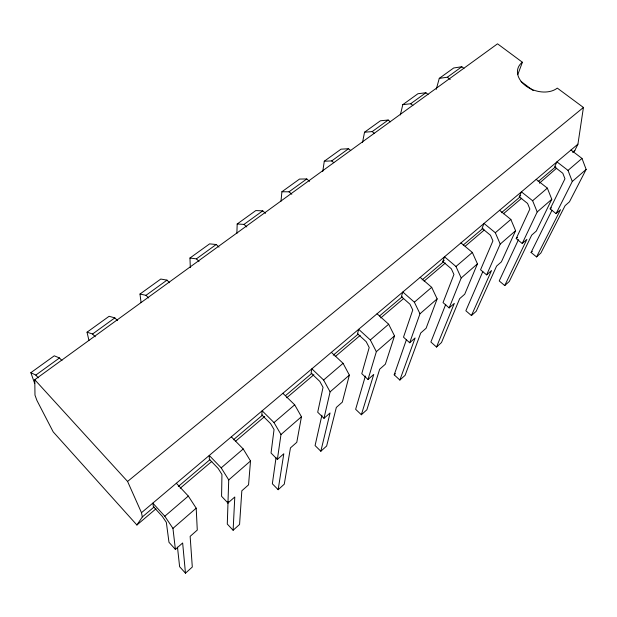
<?xml version="1.0" encoding="UTF-8"?>
<svg xmlns="http://www.w3.org/2000/svg" width="617" height="617" viewBox="0 0 617 617"><rect width="100%" height="100%" fill="white"/><g stroke="black" fill="none" stroke-linecap="round" stroke-linejoin="round"><path stroke-width="0.93" d="M227.958 503.017L228.73 479.918L221.195 467.863L209.271 455.454L209.325 459.233L218.194 468.48L221.943 474.458L221.58 496.292L227.958 503.017L234.784 496.993L233.118 530.265L227.287 524.057L228.035 501.567M236.866 233.519L237.183 223.994L255.785 210.59L262.734 210.837L265.526 213.343M231.329 436.828L243.221 448.968L250.517 460.984L248.551 484.854L241.833 490.777L239.573 524.442L233.118 530.265M280.99 201.227L281.9 191.771L299.523 179.069L306.78 178.953L309.549 181.359M276.038 457.652L272.352 483.767L278.151 489.697L284.267 484.183L290.453 447.896L296.785 442.312L301.451 416.737L294.687 404.829L282.879 393.299M277.38 459.426L280.982 434.522L274.002 422.568L262.156 410.799L261.762 414.832L270.578 423.609L274.048 429.54L271.04 453.032L277.38 459.426L283.812 453.75L278.151 489.697M322.745 171.511L324.287 161.222L341.024 149.167L348.543 148.728L350.749 150.579M573.494 151.813L574.836 150.502L577.936 144.139L583.427 107.466L557.298 88.108A22.837 15.98 18 0 1 525.877 85.94A22.837 15.98 18 0 1 522.391 62.24L497.533 43.815L34.768 379.725L34.984 395.127L36.912 400.425L53.185 431.869L136.905 525.005L156.001 508.786M362.534 142.38L364.539 132.215L380.442 120.762L388.193 120.03L390.384 121.804M321.912 415.187L315.079 445.567L320.832 451.243L326.64 446.014L336.334 407.428L342.312 402.153L349.369 375.121L343.075 363.328L331.368 352.353M330.095 391.857L323.617 380.018L311.863 368.819L311.076 373.077L319.822 381.429L323.046 387.306L317.701 412.225L323.987 418.318L330.095 391.857L349.369 375.121M400.348 114.924L402.808 104.643L417.933 93.738L425.884 92.743L428.059 94.455M320.832 451.243L330.064 412.966L323.987 418.318M436.234 89.388L439.281 78.359L453.688 67.978L461.809 66.744L463.961 68.387M365.372 376.031L355.639 409.302L361.354 414.747L366.868 409.773L379.694 369.19L385.355 364.2L394.518 335.903L388.664 324.226L377.056 313.768M376.347 351.682L370.323 339.959L358.67 329.301L357.528 333.743L366.205 341.702L369.205 347.518L361.778 373.663L368.017 379.486L376.347 351.682L394.518 335.903M361.354 414.747L373.763 374.419L368.017 379.486M420.185 277.349L431.684 287.329L437.137 298.875L426.1 328.259L420.74 332.987L405.107 375.329L399.862 380.049L394.194 374.835L406.433 339.635M419.976 313.783L414.369 302.183L402.824 292.011L401.374 296.623L409.966 304.212L412.765 309.973L403.495 337.175L409.68 342.743L419.976 313.783L437.137 298.875M399.862 380.049L415.118 337.946L409.68 342.743M442.821 261.531L444.541 256.788L455.971 266.498L461.2 277.966L449.161 307.922L443.029 302.592L453.942 274.48L451.328 268.788L442.821 261.531L444.24 260.328M517.817 74.557L522.391 62.24M445.729 304.358L430.89 342.026L436.512 347.039L441.502 342.535L459.65 298.674L464.732 294.186L477.435 263.868L472.344 252.453L460.968 242.913M436.512 347.039L454.313 303.379L449.161 307.922M482.826 271.58L465.858 310.76L471.427 315.58L476.193 311.292L496.585 266.097L501.413 261.839L515.596 230.719L510.845 219.436L499.577 210.304M519.259 196.815L521.434 191.848L532.625 200.749L537.199 211.955L522.213 243.491L516.213 238.586L529.872 209.032L527.589 203.463L519.259 196.815L520.725 195.574M500.217 244.077L495.328 232.74L484.021 223.447L482.054 228.313L490.476 235.254L492.921 240.885L480.55 269.776L486.62 274.881L500.217 244.077L515.596 230.719M471.427 315.58L491.518 270.562L486.62 274.881M518.473 239.666L499.215 280.936L504.737 285.571L509.287 281.475L531.692 235.131L536.281 231.082L551.783 199.283L547.341 188.131L536.196 179.385M504.737 285.571L526.872 239.381L522.213 243.491M550.14 208.908L564.956 178.783L562.82 173.284L554.583 166.906L556.95 161.862L568.01 170.4L572.291 181.467L556.079 213.621L550.14 208.908L551.413 207.798M570.972 150.016L581.985 158.415L586.15 169.428L569.476 201.805L565.103 205.662L540.885 253.009L536.543 256.919L531.075 252.453L552.022 210.196M536.543 256.919L560.514 209.711L556.079 213.621M136.905 525.005L142.319 516.953L154.065 507.004M556.704 168.109L539.389 183.218M177.472 547.125L179.616 566.684L185.47 573.185L192.303 567.031L190.144 536.366L197.278 530.072L196.198 508.177L188.308 496.068L176.346 483.258M394.194 374.835L395.505 373.663M531.075 252.453L532.324 251.335M175.39 549.377L172.945 528.376L164.801 516.228L152.815 503.125L153.378 506.603L162.294 516.36L166.343 522.383L168.981 542.297L175.39 549.377L182.647 542.975L185.47 573.185M516.213 238.586L517.547 237.422M172.945 528.376L196.198 508.177M228.73 479.918L250.517 460.984M280.982 434.522L301.451 416.737M461.2 277.966L477.435 263.868M537.199 211.955L551.783 199.283M572.291 181.467L586.15 169.428M164.801 516.228L188.308 496.068M221.195 467.863L243.221 448.968M274.002 422.568L294.687 404.829M323.617 380.018L343.075 363.328M370.323 339.959L388.664 324.226M414.369 302.183L431.684 287.329M455.971 266.498L472.344 252.453M495.328 232.74L510.845 219.436M532.625 200.749L547.341 188.131M568.01 170.4L581.985 158.415M178.298 486.474L209.873 459.719M233.373 439.805L262.749 414.925M285.509 395.636L311.947 373.239M333.242 355.191L358.207 334.044M379.509 315.997L402.269 296.715M422.097 279.917L443.392 261.87M463.22 245.072L483.049 228.275M501.405 212.718L519.761 197.17M538.124 181.614L555.747 166.683M572.638 152.368L574.836 150.502M180.241 488.209L211.824 461.385M235.324 441.433L264.701 416.483M286.735 397.772L313.914 374.696M335.208 356.611L360.181 335.401M380.751 317.94L403.518 298.605M424.08 281.136L445.381 263.05M465.21 246.214L484.306 229.994M503.403 213.783L521.766 198.188M142.319 516.953L141.486 512.696L577.936 144.139M141.486 512.696L127.58 481.453L583.427 107.466M59.471 357.96L54.273 355.808L30.85 372.683L35.809 375.082L59.471 357.96L61.97 360.637M88.941 340.461L87.043 332.193L92.565 334.005L114.831 317.886L117.485 320.593M141.069 302.631L139.99 294.039L145.998 295.327L166.983 280.133L169.629 282.717M190.329 267.593L189.951 258.029L196.391 258.855L216.205 244.509L219.012 247.139M237.183 223.994L243.993 224.395L262.734 210.837M281.9 191.771L289.034 191.802L306.78 178.953M324.287 161.222L331.707 160.914L348.543 148.728M364.539 132.215L372.205 131.598L388.193 120.03M402.808 104.643L410.675 103.749L425.884 92.743M439.281 78.359L447.333 77.225L461.809 66.744M87.043 332.193L109.101 316.297L114.831 317.886M139.99 294.039L160.79 279.046L166.983 280.133M189.951 258.029L209.61 243.869L216.205 244.509M521.064 81.483L533.204 90.583M447.333 77.225L450.217 79.446M410.675 103.749L412.858 105.484M372.205 131.598L374.403 133.411M331.707 160.914L333.774 162.672M289.034 191.802L291.81 194.247M243.993 224.395L246.792 226.956M196.391 258.855L199.029 261.361M145.998 295.327L148.651 297.957M92.565 334.005L95.226 336.766M35.809 375.082L38.308 377.82M34.768 379.725L127.58 481.453M30.85 372.683L34.722 383.55"/></g></svg>
